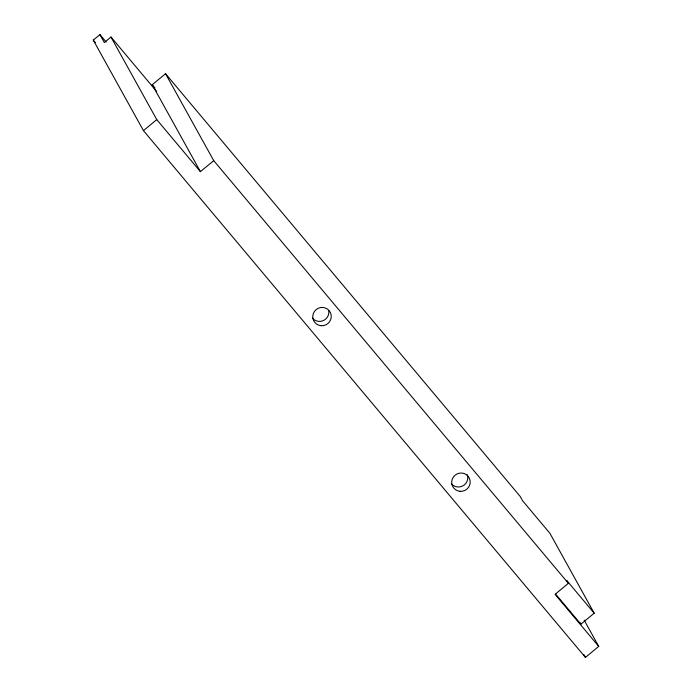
<?xml version="1.0" encoding="UTF-8"?>
<svg xmlns="http://www.w3.org/2000/svg" width="692" height="692" viewBox="0 0 692 692"><rect width="100%" height="100%" fill="white"/><g stroke="black" fill="none" stroke-linecap="round" stroke-linejoin="round"><path stroke-width="1.04" d="M584.16 620.11L598.727 646.389L585.423 657.4L143.452 130.632L93.273 40.11L99.925 34.6L106.179 42.056M156.712 91.534L110.98 37.031L104.328 42.532L99.925 34.6M165.535 73.715L213.724 160.639L200.412 171.651L152.231 84.727L165.535 73.715L520.202 496.432L522.598 500.757L549.88 533.273L594.186 613.198L580.882 624.21L555.641 594.134M143.452 130.632L156.764 119.621L110.98 37.031M594.186 613.198L566.904 580.683L568.383 583.347L555.079 594.359L598.727 646.389M152.231 84.727L155.008 88.031M213.724 160.639L568.383 583.347M93.273 40.11L95.358 42.593M156.764 119.621L200.412 171.651M579.835 622.333L580.882 624.21M583.849 654.571L585.423 657.4M328.743 310.622A9.29 9.117 -29 0 1 312.464 318.173M467.282 474.677A9.29 9.117 -29 0 1 451.4 483.769M321.105 325.707A9.29 9.117 -29 0 0 330.439 312.672A9.29 9.117 -29 0 0 314.497 311.365A9.29 9.117 -29 0 0 321.105 325.707M460.042 491.311A9.29 9.117 -29 0 0 469.384 478.276A9.29 9.117 -29 0 0 453.433 476.961A9.29 9.117 -29 0 0 460.042 491.311"/></g></svg>
